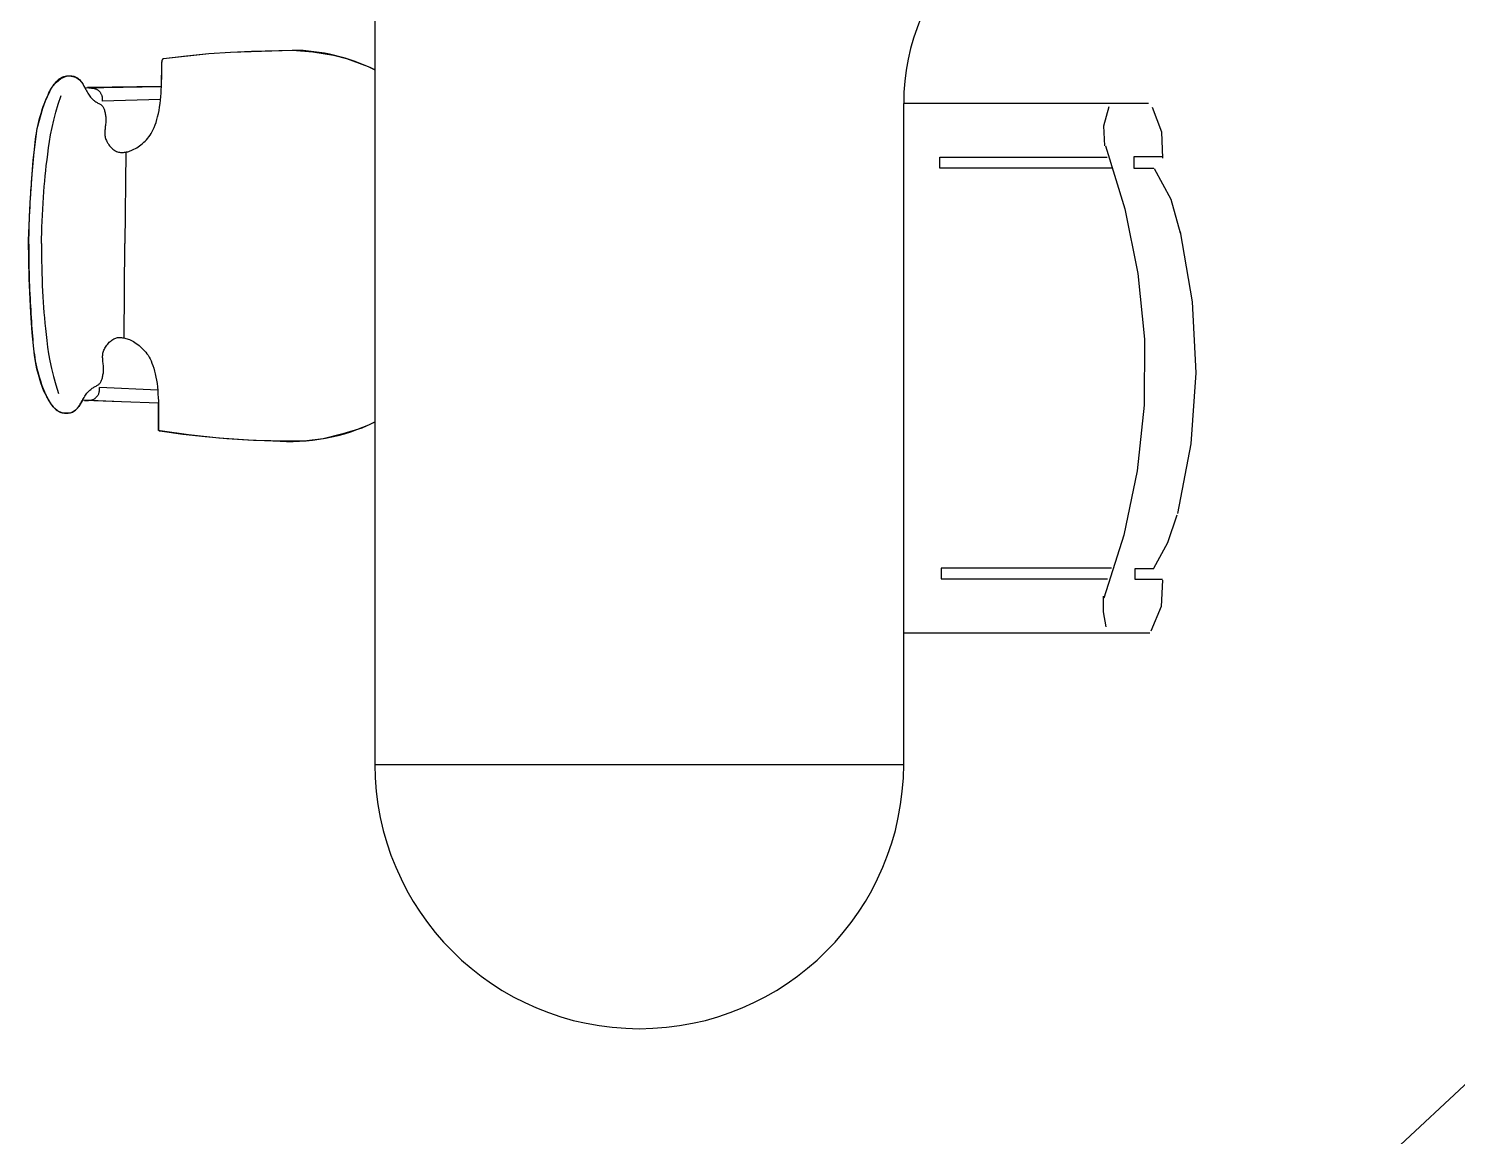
# Model space of a CAD drawing. Header units: inches. Extents: x -159985 to -144881, y -80411 to -63904.
# Drawn here: x -156995 to -155374, y -66367 to -65109 of the extents above; entities that cross this region are included whole.
import ezdxf

# ---------------------------------------------------------------- set-up
doc = ezdxf.new("R2010")
doc.units = ezdxf.units.IN
doc.header["$MEASUREMENT"] = 0
doc.layers.add('MOBILIARIO', color=42, linetype='Continuous')

msp = doc.modelspace()

# ---------------------------------------------------------------- linework, layer by layer
for p, q in [((-156602.1, -64344.5), (-156602.1, -65944.5)), ((-156002.1, -65944.5), (-156002.1, -65194.5)), ((-156046.9, -66943.3), (-154738.1, -65723.4)), ((-156602.1, -65944.5), (-156002.1, -65944.5))]:
    msp.add_line(p, q)
for centre, radius, start, end in [((-155752.1, -65194.5), 250, 90, 180), ((-156302.1, -65944.5), 300, 180, 0)]:
    msp.add_arc(centre, radius, start, end)
at = {"layer": 'MOBILIARIO', "extrusion": (0, 0, -1)}
for p, q in [((-156844, -65149.3), (-156843.6, -65146.2)), ((-156843.6, -65146.2), (-156843.4, -65145.3)), ((-156843.4, -65145.3), (-156843.1, -65144.6)), ((-156843.1, -65144.6), (-156842.2, -65143.3)), ((-156842.2, -65143.3), (-156790.7, -65137.7)), ((-156790.7, -65137.7), (-156766.1, -65136)), ((-156766.1, -65136), (-156719, -65134.4)), ((-156719, -65134.4), (-156695.6, -65133.9)), ((-156695.6, -65133.9), (-156672.4, -65135.5)), ((-156672.4, -65135.5), (-156649.3, -65139.3)), ((-156649.3, -65139.3), (-156634.3, -65143.4)), ((-156634.3, -65143.4), (-156609.7, -65152.3)), ((-156958.5, -65166.1), (-156951.3, -65162.9)), ((-156951.3, -65162.9), (-156947, -65163.2)), ((-156947, -65163.2), (-156941.7, -65164.3)), ((-156941.7, -65164.3), (-156937.2, -65167.3)), ((-156844.5, -65175), (-156844.1, -65159.7)), ((-156844.1, -65159.7), (-156844, -65149.3)), ((-156609.7, -65152.3), (-156602.1, -65156.2)), ((-156975.8, -65191.3), (-156968.8, -65175.6)), ((-156968.8, -65175.6), (-156963.5, -65170)), ((-156963.5, -65170), (-156958.5, -65166.1)), ((-156937.2, -65167.3), (-156933.6, -65171.9)), ((-156933.6, -65171.9), (-156931.5, -65176.4)), ((-156931.5, -65176.4), (-156844.5, -65175)), ((-156978.9, -65199.5), (-156975.8, -65191.3)), ((-156985.3, -65222.8), (-156978.9, -65199.5)), ((-156989.8, -65258.5), (-156985.3, -65222.8)), ((-156993.2, -65307.1), (-156989.8, -65258.5)), ((-156995.1, -65349.7), (-156993.2, -65307.1)), ((-156994.5, -65392.8), (-156995.1, -65349.7)), ((-156992.6, -65432.1), (-156994.5, -65392.8)), ((-156991.2, -65454.6), (-156992.6, -65432.1)), ((-156989.3, -65472.8), (-156991.2, -65454.6)), ((-156988.6, -65480.1), (-156989.3, -65472.8)), ((-156987.3, -65487.1), (-156988.6, -65480.1)), ((-156985.6, -65495.6), (-156987.3, -65487.1)), ((-156983.8, -65502.1), (-156985.6, -65495.6)), ((-156981.2, -65511.3), (-156983.8, -65502.1)), ((-156977.7, -65520.7), (-156981.2, -65511.3)), ((-156974.6, -65527), (-156977.7, -65520.7)), ((-156970.8, -65533.9), (-156974.6, -65527)), ((-156967.2, -65538.6), (-156970.8, -65533.9)), ((-156933.9, -65531.1), (-156938.3, -65538.4)), ((-156889.8, -65533.1), (-156933.9, -65531.1)), ((-156847.9, -65534.5), (-156889.8, -65533.1)), ((-156847.8, -65547.9), (-156847.9, -65534.5)), ((-156965.4, -65540.6), (-156967.2, -65538.6)), ((-156962.8, -65542.7), (-156965.4, -65540.6)), ((-156960.1, -65544.2), (-156962.8, -65542.7)), ((-156956.9, -65545.3), (-156960.1, -65544.2)), ((-156954.6, -65545.7), (-156956.9, -65545.3)), ((-156951.6, -65545.9), (-156954.6, -65545.7)), ((-156949.2, -65545.7), (-156951.6, -65545.9)), ((-156947.2, -65545.3), (-156949.2, -65545.7)), ((-156944, -65544.1), (-156947.2, -65545.3)), ((-156941.9, -65542.6), (-156944, -65544.1)), ((-156938.3, -65538.4), (-156941.9, -65542.6)), ((-156847.6, -65565.4), (-156847.8, -65547.9)), ((-156847.3, -65565.4), (-156847.6, -65565.4)), ((-156847.1, -65565.6), (-156847.3, -65565.4)), ((-156846.5, -65565.8), (-156847.1, -65565.6)), ((-156846, -65565.9), (-156846.5, -65565.8)), ((-156813.6, -65570.4), (-156846, -65565.9)), ((-156638.4, -65569.4), (-156660.7, -65574.8)), ((-156616.9, -65562.9), (-156638.4, -65569.4)), ((-156602.1, -65556.1), (-156616.9, -65562.9)), ((-156779.3, -65574.2), (-156813.6, -65570.4)), ((-156739.8, -65576.8), (-156779.3, -65574.2)), ((-156700.5, -65577.7), (-156739.8, -65576.8)), ((-156679.3, -65577.2), (-156700.5, -65577.7)), ((-156660.7, -65574.8), (-156679.3, -65577.2))]:
    msp.add_line(p, q, dxfattribs=at)
at = {"layer": 'MOBILIARIO'}
for p, q in [((-156843.9, -65147.8), (-156843.8, -65147.2)), ((-156843.9, -65148.4), (-156843.9, -65147.8)), ((-156843.9, -65149), (-156843.9, -65148.4)), ((-156843.8, -65147.2), (-156843.7, -65146.7)), ((-156843.7, -65146.7), (-156843.6, -65146.2)), ((-156843.6, -65146.2), (-156843.5, -65145.8)), ((-156843.5, -65145.8), (-156843.4, -65145.3)), ((-156843.4, -65145.3), (-156843.1, -65144.8)), ((-156843.1, -65144.8), (-156842.9, -65144.3)), ((-156842.9, -65144.3), (-156842.6, -65143.8)), ((-156842.6, -65143.8), (-156842.2, -65143.3)), ((-156842.2, -65143.3), (-156816.1, -65140.1)), ((-156816.1, -65140.1), (-156790.7, -65137.7)), ((-156790.7, -65137.7), (-156766.1, -65136)), ((-156766.1, -65136), (-156742.3, -65135)), ((-156742.3, -65135), (-156695.6, -65133.9)), ((-156957.8, -65164.9), (-156956.4, -65164.2)), ((-156956.4, -65164.2), (-156955, -65163.7)), ((-156955, -65163.7), (-156953.6, -65163.3)), ((-156953.6, -65163.3), (-156952.1, -65163.1)), ((-156952.1, -65163.1), (-156950.7, -65162.9)), ((-156950.7, -65162.9), (-156949.2, -65162.8)), ((-156949.2, -65162.8), (-156947.8, -65162.8)), ((-156947.8, -65162.8), (-156946.5, -65163)), ((-156946.5, -65163), (-156945.2, -65163.2)), ((-156945.2, -65163.2), (-156943.9, -65163.4)), ((-156943.9, -65163.4), (-156942.7, -65163.8)), ((-156942.7, -65163.8), (-156941.6, -65164.3)), ((-156941.6, -65164.3), (-156940.5, -65164.9)), ((-156844.2, -65162.8), (-156844.1, -65160.6)), ((-156844.2, -65165.3), (-156844.2, -65162.8)), ((-156844.1, -65155.9), (-156844, -65154.7)), ((-156844.1, -65157.2), (-156844.1, -65155.9)), ((-156844.1, -65158.8), (-156844.1, -65157.2)), ((-156844.1, -65160.6), (-156844.1, -65158.8)), ((-156844, -65149.7), (-156843.9, -65149)), ((-156844, -65150.4), (-156844, -65149.7)), ((-156844, -65151.1), (-156844, -65150.4)), ((-156844, -65151.9), (-156844, -65151.1)), ((-156844, -65152.8), (-156844, -65151.9)), ((-156844, -65153.7), (-156844, -65152.8)), ((-156844, -65154.7), (-156844, -65153.7)), ((-156972.1, -65182.3), (-156971.1, -65180.4)), ((-156971.1, -65180.4), (-156970.1, -65178.6)), ((-156970.1, -65178.6), (-156969.1, -65176.9)), ((-156969.1, -65176.9), (-156968.1, -65175.4)), ((-156968.1, -65175.4), (-156967.1, -65173.9)), ((-156967.1, -65173.9), (-156966, -65172.5)), ((-156966, -65172.5), (-156964.9, -65171.1)), ((-156964.9, -65171.1), (-156963.8, -65169.8)), ((-156963.8, -65169.8), (-156962.7, -65168.6)), ((-156962.7, -65168.6), (-156961.5, -65167.5)), ((-156961.5, -65167.5), (-156960.3, -65166.5)), ((-156960.3, -65166.5), (-156959.1, -65165.6)), ((-156959.1, -65165.6), (-156957.8, -65164.9)), ((-156940.5, -65164.9), (-156939.4, -65165.5)), ((-156939.4, -65165.5), (-156938.4, -65166.3)), ((-156938.4, -65166.3), (-156937.5, -65167.2)), ((-156937.5, -65167.2), (-156936.6, -65168.2)), ((-156936.6, -65168.2), (-156935.7, -65169.4)), ((-156935.7, -65169.4), (-156934.8, -65170.6)), ((-156934.8, -65170.6), (-156934, -65171.8)), ((-156934, -65171.8), (-156933.2, -65173.2)), ((-156933.2, -65173.2), (-156932.5, -65174.5)), ((-156932.5, -65174.5), (-156931.7, -65175.9)), ((-156931.7, -65175.9), (-156931, -65177.2)), ((-156931, -65177.2), (-156930.2, -65178.6)), ((-156930.2, -65178.6), (-156929.5, -65179.9)), ((-156929.5, -65179.9), (-156928.8, -65181.2)), ((-156844.5, -65175), (-156928.4, -65176.3)), ((-156928.4, -65176.3), (-156926.6, -65176.5)), ((-156926.6, -65176.5), (-156925, -65176.6)), ((-156925, -65176.6), (-156923.7, -65176.8)), ((-156923.7, -65176.8), (-156922.6, -65176.9)), ((-156922.6, -65176.9), (-156921.6, -65177)), ((-156921.6, -65177), (-156920.8, -65177.2)), ((-156920.8, -65177.2), (-156920.1, -65177.3)), ((-156920.1, -65177.3), (-156919.4, -65177.5)), ((-156919.4, -65177.5), (-156918.8, -65177.7)), ((-156918.8, -65177.7), (-156918.2, -65178)), ((-156918.2, -65178), (-156917.7, -65178.3)), ((-156917.7, -65178.3), (-156917.2, -65178.6)), ((-156917.2, -65178.6), (-156916.8, -65178.9)), ((-156916.8, -65178.9), (-156916.3, -65179.2)), ((-156916.3, -65179.2), (-156915.9, -65179.6)), ((-156915.9, -65179.6), (-156915.5, -65180)), ((-156915.5, -65180), (-156915.1, -65180.4)), ((-156915.1, -65180.4), (-156914.7, -65180.8)), ((-156914.7, -65180.8), (-156914.4, -65181.2)), ((-156844.8, -65182.6), (-156844.6, -65178.7)), ((-156844.6, -65178.7), (-156844.5, -65174.9)), ((-156844.5, -65174.9), (-156844.3, -65171.4)), ((-156844.3, -65168.2), (-156844.2, -65165.3)), ((-156844.3, -65171.4), (-156844.3, -65168.2)), ((-156978.5, -65197.9), (-156977.4, -65194.9)), ((-156977.4, -65194.9), (-156976.3, -65191.9)), ((-156976.3, -65191.9), (-156975.2, -65189.2)), ((-156975.2, -65189.2), (-156974.1, -65186.7)), ((-156974.1, -65186.7), (-156973.1, -65184.4)), ((-156973.1, -65184.4), (-156972.1, -65182.3)), ((-156964.2, -65204.3), (-156961.4, -65194.9)), ((-156961.4, -65194.9), (-156958, -65185.1)), ((-156928.8, -65181.2), (-156928, -65182.5)), ((-156928, -65182.5), (-156927.3, -65183.7)), ((-156927.3, -65183.7), (-156926.5, -65184.8)), ((-156926.5, -65184.8), (-156925.7, -65185.9)), ((-156925.7, -65185.9), (-156924.9, -65187)), ((-156924.9, -65187), (-156924.1, -65187.9)), ((-156924.1, -65187.9), (-156923.3, -65188.8)), ((-156923.3, -65188.8), (-156922.4, -65189.6)), ((-156922.4, -65189.6), (-156921.6, -65190.4)), ((-156921.6, -65190.4), (-156920.7, -65191.1)), ((-156920.7, -65191.1), (-156919.8, -65191.7)), ((-156919.8, -65191.7), (-156919, -65192.3)), ((-156919, -65192.3), (-156918.1, -65192.8)), ((-156918.1, -65192.8), (-156917.2, -65193.3)), ((-156917.2, -65193.3), (-156916.4, -65193.8)), ((-156916.4, -65193.8), (-156915.5, -65194.3)), ((-156915.5, -65194.3), (-156914.7, -65194.7)), ((-156914.7, -65194.7), (-156913.9, -65195.2)), ((-156914.4, -65181.2), (-156914, -65181.6)), ((-156914, -65181.6), (-156913.7, -65182.1)), ((-156913.9, -65195.2), (-156913.2, -65195.6)), ((-156913.7, -65182.1), (-156913.4, -65182.6)), ((-156913.4, -65182.6), (-156913.1, -65183.2)), ((-156913.2, -65195.6), (-156912.5, -65196.1)), ((-156913.1, -65183.2), (-156912.8, -65183.8)), ((-156912.8, -65183.8), (-156912.5, -65184.4)), ((-156912.5, -65184.4), (-156912.2, -65185.1)), ((-156912.5, -65196.1), (-156911.9, -65196.7)), ((-156912.2, -65185.1), (-156911.9, -65185.8)), ((-156911.9, -65185.8), (-156911.7, -65186.7)), ((-156911.9, -65196.7), (-156911.4, -65197.2)), ((-156911.7, -65186.7), (-156911.6, -65187.7)), ((-156911.6, -65187.7), (-156911.5, -65188.8)), ((-156845.4, -65189.6), (-156911.6, -65191.6)), ((-156911.5, -65190.1), (-156911.6, -65191.6)), ((-156911.5, -65188.8), (-156911.5, -65190.1)), ((-156846.5, -65198.4), (-156845.9, -65194.5)), ((-156845.9, -65194.5), (-156845.5, -65190.5)), ((-156845.5, -65190.5), (-156845.1, -65186.5)), ((-156845.1, -65186.5), (-156844.8, -65182.6)), ((-155724.2, -65194.5), (-156002.1, -65194.5)), ((-156983.5, -65214.7), (-156982.6, -65211.3)), ((-156982.6, -65211.3), (-156981.6, -65207.9)), ((-156981.6, -65207.9), (-156980.6, -65204.5)), ((-156980.6, -65204.5), (-156979.6, -65201.2)), ((-156979.6, -65201.2), (-156978.5, -65197.9)), ((-156968.5, -65221.7), (-156966.6, -65213.2)), ((-156966.6, -65213.2), (-156964.2, -65204.3)), ((-156911.4, -65197.2), (-156910.9, -65197.9)), ((-156910.9, -65197.9), (-156910.5, -65198.6)), ((-156910.5, -65198.6), (-156910.1, -65199.3)), ((-156910.1, -65199.3), (-156909.7, -65200.1)), ((-156909.7, -65200.1), (-156909.4, -65200.9)), ((-156909.4, -65200.9), (-156909.1, -65201.8)), ((-156909.1, -65201.8), (-156908.9, -65202.8)), ((-156908.9, -65202.8), (-156908.6, -65203.8)), ((-156908.6, -65203.8), (-156908.3, -65204.8)), ((-156908.3, -65204.8), (-156908.1, -65206)), ((-156908.1, -65206), (-156907.9, -65207.1)), ((-156907.9, -65207.1), (-156907.7, -65208.3)), ((-156907.7, -65208.3), (-156907.6, -65209.6)), ((-156907.6, -65209.6), (-156907.5, -65210.9)), ((-156907.5, -65210.9), (-156907.5, -65212.2)), ((-156907.5, -65212.2), (-156907.5, -65213.6)), ((-156850.5, -65215.8), (-156849.5, -65212.6)), ((-156849.5, -65212.6), (-156848.7, -65209.3)), ((-156848.7, -65209.3), (-156847.9, -65205.8)), ((-156847.9, -65205.8), (-156847.1, -65202.2)), ((-156847.1, -65202.2), (-156846.5, -65198.4)), ((-155775, -65219.8), (-155769, -65197.8)), ((-155720.1, -65198.4), (-155709.4, -65226.5)), ((-156986.8, -65231.7), (-156986.2, -65228.3)), ((-156986.2, -65228.3), (-156985.6, -65224.9)), ((-156985.6, -65224.9), (-156985, -65221.5)), ((-156985, -65221.5), (-156984.3, -65218.1)), ((-156984.3, -65218.1), (-156983.5, -65214.7)), ((-156970.1, -65229.8), (-156968.5, -65221.7)), ((-156908.6, -65225.8), (-156908.7, -65227)), ((-156908.7, -65227), (-156908.7, -65228.2)), ((-156908.7, -65228.2), (-156908.7, -65229.3)), ((-156908.7, -65229.3), (-156908.6, -65230.5)), ((-156908.5, -65224.6), (-156908.6, -65225.8)), ((-156908.4, -65223.3), (-156908.5, -65224.6)), ((-156908.2, -65222), (-156908.4, -65223.3)), ((-156908.1, -65220.6), (-156908.2, -65222)), ((-156907.9, -65219.2), (-156908.1, -65220.6)), ((-156907.8, -65217.8), (-156907.9, -65219.2)), ((-156907.6, -65216.4), (-156907.8, -65217.8)), ((-156907.5, -65215), (-156907.6, -65216.4)), ((-156907.5, -65213.6), (-156907.5, -65215)), ((-156857.3, -65230.3), (-156856, -65228.4)), ((-156856, -65228.4), (-156854.8, -65226.2)), ((-156854.8, -65226.2), (-156853.7, -65223.9)), ((-156853.7, -65223.9), (-156852.6, -65221.4)), ((-156852.6, -65221.4), (-156851.5, -65218.7)), ((-156851.5, -65218.7), (-156850.5, -65215.8)), ((-155773.8, -65242.4), (-155775, -65219.8)), ((-155709.4, -65226.5), (-155708.4, -65256.5)), ((-156988.5, -65246.1), (-156988.1, -65242.4)), ((-156988.1, -65242.4), (-156987.7, -65238.7)), ((-156987.7, -65238.7), (-156987.2, -65235.2)), ((-156987.2, -65235.2), (-156986.8, -65231.7)), ((-156973.4, -65251.8), (-156972.4, -65244.8)), ((-156972.4, -65244.8), (-156971.4, -65237.5)), ((-156971.4, -65237.5), (-156970.1, -65229.8)), ((-156908.6, -65230.5), (-156908.4, -65231.6)), ((-156908.4, -65231.6), (-156908.2, -65232.8)), ((-156908.2, -65232.8), (-156907.8, -65234)), ((-156907.8, -65234), (-156907.4, -65235.2)), ((-156907.4, -65235.2), (-156906.9, -65236.4)), ((-156906.9, -65236.4), (-156906.3, -65237.6)), ((-156906.3, -65237.6), (-156905.6, -65238.8)), ((-156905.6, -65238.8), (-156904.9, -65239.9)), ((-156904.9, -65239.9), (-156904.1, -65241.1)), ((-156904.1, -65241.1), (-156903.3, -65242.2)), ((-156903.3, -65242.2), (-156902.4, -65243.2)), ((-156902.4, -65243.2), (-156901.5, -65244.2)), ((-156901.5, -65244.2), (-156900.5, -65245.2)), ((-156900.5, -65245.2), (-156899.5, -65246)), ((-156875.6, -65246.3), (-156874, -65245.5)), ((-156874, -65245.5), (-156872.4, -65244.5)), ((-156872.4, -65244.5), (-156870.8, -65243.5)), ((-156870.8, -65243.5), (-156869.2, -65242.3)), ((-156869.2, -65242.3), (-156867.6, -65241.1)), ((-156867.6, -65241.1), (-156865.9, -65239.8)), ((-156865.9, -65239.8), (-156864.4, -65238.4)), ((-156864.4, -65238.4), (-156862.8, -65236.9)), ((-156862.8, -65236.9), (-156861.4, -65235.4)), ((-156861.4, -65235.4), (-156859.9, -65233.8)), ((-156859.9, -65233.8), (-156858.6, -65232.1)), ((-156858.6, -65232.1), (-156857.3, -65230.3)), ((-155773.2, -65242.3), (-155751, -65313.9)), ((-156989.9, -65262.1), (-156989.6, -65257.9)), ((-156989.6, -65257.9), (-156989.2, -65253.9)), ((-156989.2, -65253.9), (-156988.9, -65250)), ((-156988.9, -65250), (-156988.5, -65246.1)), ((-156975, -65264.6), (-156974.2, -65258.3)), ((-156974.2, -65258.3), (-156973.4, -65251.8)), ((-156899.5, -65246), (-156898.5, -65246.8)), ((-156898.5, -65246.8), (-156897.5, -65247.5)), ((-156897.5, -65247.5), (-156896.4, -65248.2)), ((-156896.4, -65248.2), (-156895.4, -65248.7)), ((-156895.4, -65248.7), (-156894.3, -65249.1)), ((-156894.3, -65249.1), (-156893.2, -65249.4)), ((-156893.2, -65249.4), (-156892.1, -65249.7)), ((-156892.1, -65249.7), (-156891, -65249.8)), ((-156891, -65249.8), (-156889.9, -65249.9)), ((-156889.9, -65249.9), (-156888.8, -65249.9)), ((-156888.8, -65249.9), (-156887.6, -65249.8)), ((-156887.6, -65249.8), (-156886.4, -65249.7)), ((-156886.4, -65249.7), (-156885.2, -65249.5)), ((-156884.7, -65249.5), (-156885.8, -65353.3)), ((-156885.2, -65249.5), (-156884, -65249.3)), ((-156884, -65249.3), (-156882.7, -65249)), ((-156882.7, -65249), (-156881.3, -65248.7)), ((-156881.3, -65248.7), (-156880, -65248.2)), ((-156880, -65248.2), (-156878.6, -65247.7)), ((-156878.6, -65247.7), (-156877.1, -65247.1)), ((-156877.1, -65247.1), (-156875.6, -65246.3)), ((-155961.2, -65255.2), (-155771.1, -65255.2)), ((-155961.2, -65267.9), (-155961.2, -65255.2)), ((-155740.9, -65254.8), (-155740.9, -65267.9)), ((-155708.4, -65254.8), (-155740.9, -65254.8)), ((-156991.3, -65279.2), (-156991, -65274.8)), ((-156991, -65274.8), (-156990.6, -65270.5)), ((-156990.6, -65270.5), (-156990.3, -65266.2)), ((-156990.3, -65266.2), (-156989.9, -65262.1)), ((-156976.8, -65282.4), (-156976.3, -65276.5)), ((-156976.3, -65276.5), (-156975.6, -65270.6)), ((-156975.6, -65270.6), (-156975, -65264.6)), ((-155765.5, -65267.9), (-155961.2, -65267.9)), ((-155740.9, -65267.9), (-155718.3, -65267.9)), ((-155718, -65268), (-155699.1, -65303)), ((-156992.7, -65297.3), (-156992.4, -65292.7)), ((-156992.4, -65292.7), (-156992, -65288.1)), ((-156992, -65288.1), (-156991.7, -65283.6)), ((-156991.7, -65283.6), (-156991.3, -65279.2)), ((-156977.8, -65294.4), (-156977.4, -65288.4)), ((-156977.4, -65288.4), (-156976.8, -65282.4)), ((-156993.5, -65311.5), (-156993.3, -65306.7)), ((-156993.3, -65306.7), (-156993, -65302)), ((-156993, -65302), (-156992.7, -65297.3)), ((-156979.1, -65314.1), (-156978.7, -65307.3)), ((-156978.7, -65307.3), (-156978.3, -65300.7)), ((-156978.3, -65300.7), (-156977.8, -65294.4)), ((-155699.1, -65303), (-155688.5, -65341.1)), ((-156994.3, -65331.5), (-156994.2, -65326.4)), ((-156994.2, -65326.4), (-156994, -65321.3)), ((-156994, -65321.3), (-156993.8, -65316.4)), ((-156993.8, -65316.4), (-156993.5, -65311.5)), ((-156979.7, -65327.9), (-156979.4, -65321)), ((-156979.4, -65321), (-156979.1, -65314.1)), ((-155751, -65313.9), (-155736.3, -65387.3)), ((-156994.8, -65348), (-156994.6, -65342.3)), ((-156994.6, -65342.3), (-156994.5, -65336.9)), ((-156994.5, -65336.9), (-156994.3, -65331.5)), ((-156980.4, -65347.5), (-156980.2, -65341.2)), ((-156980.2, -65341.2), (-156980, -65334.6)), ((-156980, -65334.6), (-156979.7, -65327.9)), ((-155688.3, -65340.1), (-155674.7, -65419.6)), ((-156994.9, -65353.9), (-156994.8, -65348)), ((-156994.9, -65353.9), (-156994.9, -65359.8)), ((-156980.5, -65353.4), (-156980.4, -65347.5)), ((-156980.5, -65353.4), (-156980.5, -65359.7)), ((-156886.7, -65460.5), (-156885.8, -65353.3)), ((-156994.9, -65359.8), (-156994.8, -65365.5)), ((-156994.8, -65365.5), (-156994.8, -65371)), ((-156994.8, -65371), (-156994.7, -65376.4)), ((-156980.5, -65359.7), (-156980.4, -65366.3)), ((-156980.4, -65366.3), (-156980.3, -65373.2)), ((-156980.3, -65373.2), (-156980.2, -65380.1)), ((-156994.7, -65376.4), (-156994.7, -65381.5)), ((-156994.7, -65381.5), (-156994.6, -65386.6)), ((-156994.6, -65386.6), (-156994.5, -65391.5)), ((-156994.5, -65391.5), (-156994.3, -65396.4)), ((-156980.2, -65380.1), (-156980, -65387.1)), ((-156980, -65387.1), (-156979.8, -65394.1)), ((-155736.3, -65387.3), (-155729, -65461.8)), ((-156994.3, -65396.4), (-156994.2, -65401.2)), ((-156994.2, -65401.2), (-156994, -65405.9)), ((-156994, -65405.9), (-156993.7, -65410.6)), ((-156979.8, -65394.1), (-156979.6, -65400.9)), ((-156979.6, -65400.9), (-156979.3, -65407.4)), ((-156979.3, -65407.4), (-156978.9, -65413.8)), ((-156993.7, -65410.6), (-156993.5, -65415.2)), ((-156993.5, -65415.2), (-156993.3, -65419.8)), ((-156993.3, -65419.8), (-156993, -65424.3)), ((-156978.9, -65413.8), (-156978.6, -65419.8)), ((-156978.6, -65419.8), (-156978.2, -65425.8)), ((-155674.7, -65419.6), (-155670.6, -65500.1)), ((-156993, -65424.3), (-156992.7, -65428.7)), ((-156992.7, -65428.7), (-156992.5, -65433.1)), ((-156992.5, -65433.1), (-156992.2, -65437.4)), ((-156992.2, -65437.4), (-156991.9, -65441.7)), ((-156978.2, -65425.8), (-156977.7, -65431.7)), ((-156977.7, -65431.7), (-156977.2, -65437.6)), ((-156977.2, -65437.6), (-156976.6, -65443.7)), ((-156991.9, -65441.7), (-156991.7, -65445.9)), ((-156991.7, -65445.9), (-156991.4, -65450)), ((-156991.4, -65450), (-156991.1, -65454.1)), ((-156991.1, -65454.1), (-156990.8, -65458)), ((-156976.6, -65443.7), (-156976, -65449.9)), ((-156976, -65449.9), (-156975.3, -65456.5)), ((-156990.8, -65458), (-156990.5, -65461.9)), ((-156990.5, -65461.9), (-156990.2, -65465.6)), ((-156990.2, -65465.6), (-156989.8, -65469.3)), ((-156989.8, -65469.3), (-156989.5, -65472.8)), ((-156975.3, -65456.5), (-156974.5, -65463.4)), ((-156974.5, -65463.4), (-156973.5, -65470.8)), ((-156973.5, -65470.8), (-156972.4, -65478.5)), ((-156909.1, -65473.1), (-156908.5, -65471.9)), ((-156908.5, -65471.9), (-156907.8, -65470.8)), ((-156907.8, -65470.8), (-156907.1, -65469.6)), ((-156907.1, -65469.6), (-156906.3, -65468.5)), ((-156906.3, -65468.5), (-156905.4, -65467.4)), ((-156905.4, -65467.4), (-156904.5, -65466.4)), ((-156904.5, -65466.4), (-156903.6, -65465.4)), ((-156903.6, -65465.4), (-156902.6, -65464.5)), ((-156902.6, -65464.5), (-156901.6, -65463.6)), ((-156901.6, -65463.6), (-156900.5, -65462.8)), ((-156900.5, -65462.8), (-156899.5, -65462.1)), ((-156899.5, -65462.1), (-156898.4, -65461.5)), ((-156898.4, -65461.5), (-156897.3, -65461)), ((-156897.3, -65461), (-156896.3, -65460.6)), ((-156896.3, -65460.6), (-156895.2, -65460.3)), ((-156895.2, -65460.3), (-156894.1, -65460.1)), ((-156894.1, -65460.1), (-156893, -65460)), ((-156893, -65460), (-156891.9, -65459.9)), ((-156891.9, -65459.9), (-156890.7, -65460)), ((-156890.7, -65460), (-156889.6, -65460)), ((-156889.6, -65460), (-156888.4, -65460.2)), ((-156888.4, -65460.2), (-156887.2, -65460.4)), ((-156887.2, -65460.4), (-156885.9, -65460.6)), ((-156885.9, -65460.6), (-156884.6, -65460.9)), ((-156884.6, -65460.9), (-156883.3, -65461.3)), ((-156883.3, -65461.3), (-156882, -65461.8)), ((-156882, -65461.8), (-156880.6, -65462.3)), ((-156880.6, -65462.3), (-156879.1, -65463)), ((-156879.1, -65463), (-156877.6, -65463.7)), ((-156877.6, -65463.7), (-156876.1, -65464.6)), ((-156876.1, -65464.6), (-156874.5, -65465.6)), ((-156874.5, -65465.6), (-156872.9, -65466.7)), ((-156872.9, -65466.7), (-156871.3, -65467.9)), ((-156871.3, -65467.9), (-156869.7, -65469.2)), ((-156869.7, -65469.2), (-156868.1, -65470.5)), ((-156868.1, -65470.5), (-156866.5, -65471.9)), ((-156866.5, -65471.9), (-156865, -65473.4)), ((-155729, -65461.8), (-155729.2, -65536.6)), ((-156989.5, -65472.8), (-156989, -65476.3)), ((-156989, -65476.3), (-156988.6, -65479.8)), ((-156988.6, -65479.8), (-156988.1, -65483.2)), ((-156988.1, -65483.2), (-156987.5, -65486.6)), ((-156987.5, -65486.6), (-156986.8, -65489.9)), ((-156972.4, -65478.5), (-156971, -65486.6)), ((-156971, -65486.6), (-156969.2, -65495.2)), ((-156911.1, -65481.3), (-156911, -65480.1)), ((-156911.1, -65482.5), (-156911.1, -65481.3)), ((-156911, -65483.7), (-156911.1, -65482.5)), ((-156911, -65480.1), (-156910.9, -65479)), ((-156910.9, -65484.9), (-156911, -65483.7)), ((-156910.9, -65479), (-156910.7, -65477.8)), ((-156910.8, -65486.2), (-156910.9, -65484.9)), ((-156910.7, -65487.5), (-156910.8, -65486.2)), ((-156910.7, -65477.8), (-156910.4, -65476.7)), ((-156910.6, -65488.9), (-156910.7, -65487.5)), ((-156910.4, -65490.3), (-156910.6, -65488.9)), ((-156910.4, -65476.7), (-156910.1, -65475.5)), ((-156910.1, -65475.5), (-156909.6, -65474.3)), ((-156909.6, -65474.3), (-156909.1, -65473.1)), ((-156865, -65473.4), (-156863.6, -65474.9)), ((-156863.6, -65474.9), (-156862.2, -65476.6)), ((-156862.2, -65476.6), (-156860.9, -65478.3)), ((-156860.9, -65478.3), (-156859.6, -65480.1)), ((-156859.6, -65480.1), (-156858.4, -65482.1)), ((-156858.4, -65482.1), (-156857.2, -65484.2)), ((-156857.2, -65484.2), (-156856.1, -65486.5)), ((-156856.1, -65486.5), (-156855.1, -65489.1)), ((-156986.8, -65489.9), (-156986.1, -65493.3)), ((-156986.1, -65493.3), (-156985.3, -65496.8)), ((-156985.3, -65496.8), (-156984.4, -65500.2)), ((-156984.4, -65500.2), (-156983.4, -65503.6)), ((-156983.4, -65503.6), (-156982.4, -65507)), ((-156969.2, -65495.2), (-156967, -65504.2)), ((-156967, -65504.2), (-156964.3, -65513.6)), ((-156911.4, -65505.7), (-156911.1, -65504.6)), ((-156911.1, -65504.6), (-156910.9, -65503.5)), ((-156910.9, -65503.5), (-156910.7, -65502.4)), ((-156910.7, -65502.4), (-156910.5, -65501.2)), ((-156910.5, -65501.2), (-156910.3, -65499.9)), ((-156910.3, -65491.7), (-156910.4, -65490.3)), ((-156910.2, -65493.1), (-156910.3, -65491.7)), ((-156910.3, -65499.9), (-156910.2, -65498.6)), ((-156910.1, -65494.5), (-156910.2, -65493.1)), ((-156910.2, -65498.6), (-156910.1, -65497.3)), ((-156910.1, -65495.9), (-156910.1, -65494.5)), ((-156910.1, -65497.3), (-156910.1, -65495.9)), ((-156855.1, -65489.1), (-156854, -65491.8)), ((-156854, -65491.8), (-156853.1, -65494.8)), ((-156853.1, -65494.8), (-156852.2, -65498)), ((-156852.2, -65498), (-156851.4, -65501.3)), ((-156851.4, -65501.3), (-156850.6, -65504.8)), ((-156850.6, -65504.8), (-156850, -65508.4)), ((-155670.6, -65500.1), (-155676.2, -65580.5)), ((-156982.4, -65507), (-156981.4, -65510.2)), ((-156981.4, -65510.2), (-156980.3, -65513.3)), ((-156980.3, -65513.3), (-156979.3, -65516.3)), ((-156979.3, -65516.3), (-156978.3, -65519)), ((-156978.3, -65519), (-156977.2, -65521.5)), ((-156964.3, -65513.6), (-156961.1, -65523.4)), ((-156928.1, -65522.2), (-156927.2, -65521.3)), ((-156927.2, -65521.3), (-156926.4, -65520.4)), ((-156926.4, -65520.4), (-156925.5, -65519.6)), ((-156925.5, -65519.6), (-156924.6, -65518.9)), ((-156924.6, -65518.9), (-156923.8, -65518.2)), ((-156923.8, -65518.2), (-156922.9, -65517.6)), ((-156922.9, -65517.6), (-156922, -65517)), ((-156922, -65517), (-156921.1, -65516.5)), ((-156921.1, -65516.5), (-156920.2, -65516)), ((-156920.2, -65516), (-156919.4, -65515.5)), ((-156919.4, -65515.5), (-156918.5, -65515.1)), ((-156918.5, -65515.1), (-156917.7, -65514.6)), ((-156917.7, -65514.6), (-156916.9, -65514.2)), ((-156916.9, -65514.2), (-156916.2, -65513.7)), ((-156916.2, -65513.7), (-156915.5, -65513.3)), ((-156915.5, -65513.3), (-156914.9, -65512.7)), ((-156914.9, -65512.7), (-156914.3, -65512.2)), ((-156914.9, -65521.6), (-156914.7, -65520.6)), ((-156848.6, -65519.9), (-156914.7, -65516.7)), ((-156914.6, -65518.2), (-156914.7, -65516.7)), ((-156914.7, -65520.6), (-156914.6, -65519.4)), ((-156914.6, -65519.4), (-156914.6, -65518.2)), ((-156914.3, -65512.2), (-156913.8, -65511.5)), ((-156913.8, -65511.5), (-156913.4, -65510.9)), ((-156913.4, -65510.9), (-156913, -65510.1)), ((-156913, -65510.1), (-156912.6, -65509.4)), ((-156912.6, -65509.4), (-156912.3, -65508.5)), ((-156912.3, -65508.5), (-156912, -65507.6)), ((-156912, -65507.6), (-156911.7, -65506.7)), ((-156911.7, -65506.7), (-156911.4, -65505.7)), ((-156850, -65508.4), (-156849.4, -65512.2)), ((-156849.4, -65512.2), (-156848.9, -65516.1)), ((-156848.9, -65516.1), (-156848.6, -65520.1)), ((-156848.6, -65520.1), (-156848.3, -65524.1)), ((-156977.2, -65521.5), (-156976.3, -65523.8)), ((-156976.3, -65523.8), (-156975.3, -65525.9)), ((-156975.3, -65525.9), (-156974.3, -65527.9)), ((-156974.3, -65527.9), (-156973.4, -65529.7)), ((-156973.4, -65529.7), (-156972.4, -65531.4)), ((-156972.4, -65531.4), (-156971.4, -65533)), ((-156971.4, -65533), (-156970.4, -65534.5)), ((-156970.4, -65534.5), (-156969.4, -65535.9)), ((-156969.4, -65535.9), (-156968.4, -65537.3)), ((-156968.4, -65537.3), (-156967.3, -65538.6)), ((-156938.3, -65538.4), (-156937.4, -65537.1)), ((-156937.4, -65537.1), (-156936.6, -65535.8)), ((-156936.6, -65535.8), (-156935.8, -65534.5)), ((-156935.8, -65534.5), (-156935.1, -65533.1)), ((-156935.1, -65533.1), (-156934.3, -65531.8)), ((-156934.3, -65531.8), (-156933.5, -65530.5)), ((-156933.5, -65530.5), (-156932.8, -65529.1)), ((-156932.8, -65529.1), (-156932, -65527.9)), ((-156932, -65527.9), (-156931.2, -65526.6)), ((-156931.7, -65531.6), (-156929.9, -65531.5)), ((-156847.9, -65534.5), (-156931.7, -65531.6)), ((-156931.2, -65526.6), (-156930.5, -65525.4)), ((-156930.5, -65525.4), (-156929.7, -65524.3)), ((-156929.9, -65531.5), (-156928.3, -65531.4)), ((-156929.7, -65524.3), (-156928.9, -65523.2)), ((-156928.9, -65523.2), (-156928.1, -65522.2)), ((-156928.3, -65531.4), (-156927, -65531.3)), ((-156927, -65531.3), (-156925.9, -65531.2)), ((-156925.9, -65531.2), (-156924.9, -65531.1)), ((-156924.9, -65531.1), (-156924.1, -65530.9)), ((-156924.1, -65530.9), (-156923.4, -65530.8)), ((-156923.4, -65530.8), (-156922.7, -65530.6)), ((-156922.7, -65530.6), (-156922.1, -65530.4)), ((-156922.1, -65530.4), (-156921.5, -65530.2)), ((-156921.5, -65530.2), (-156921, -65529.9)), ((-156921, -65529.9), (-156920.5, -65529.6)), ((-156920.5, -65529.6), (-156920, -65529.3)), ((-156920, -65529.3), (-156919.6, -65529)), ((-156919.6, -65529), (-156919.1, -65528.6)), ((-156919.1, -65528.6), (-156918.7, -65528.2)), ((-156918.7, -65528.2), (-156918.3, -65527.8)), ((-156918.3, -65527.8), (-156918, -65527.4)), ((-156918, -65527.4), (-156917.6, -65527)), ((-156917.6, -65527), (-156917.3, -65526.6)), ((-156917.3, -65526.6), (-156916.9, -65526.1)), ((-156916.9, -65526.1), (-156916.6, -65525.6)), ((-156916.6, -65525.6), (-156916.3, -65525.1)), ((-156916.3, -65525.1), (-156915.9, -65524.5)), ((-156915.9, -65524.5), (-156915.6, -65523.9)), ((-156915.6, -65523.9), (-156915.3, -65523.2)), ((-156915.3, -65523.2), (-156915.1, -65522.4)), ((-156915.1, -65522.4), (-156914.9, -65521.6)), ((-156848.3, -65524.1), (-156848.1, -65528.1)), ((-156848.1, -65528.1), (-156847.9, -65532.1)), ((-156847.9, -65532.1), (-156847.8, -65536)), ((-156847.8, -65536), (-156847.8, -65539.7)), ((-155729.2, -65536.6), (-155737, -65611.1)), ((-156967.3, -65538.6), (-156966.2, -65539.8)), ((-156966.2, -65539.8), (-156965, -65540.9)), ((-156965, -65540.9), (-156963.8, -65542)), ((-156963.8, -65542), (-156962.6, -65542.9)), ((-156962.6, -65542.9), (-156961.3, -65543.7)), ((-156961.3, -65543.7), (-156959.9, -65544.3)), ((-156959.9, -65544.3), (-156958.5, -65544.9)), ((-156958.5, -65544.9), (-156957.1, -65545.3)), ((-156957.1, -65545.3), (-156955.7, -65545.6)), ((-156955.7, -65545.6), (-156954.2, -65545.8)), ((-156954.2, -65545.8), (-156952.8, -65545.9)), ((-156952.8, -65545.9), (-156951.4, -65545.9)), ((-156951.4, -65545.9), (-156950.1, -65545.8)), ((-156950.1, -65545.8), (-156948.7, -65545.6)), ((-156948.7, -65545.6), (-156947.5, -65545.4)), ((-156947.5, -65545.4), (-156946.3, -65545)), ((-156946.3, -65545), (-156945.1, -65544.6)), ((-156945.1, -65544.6), (-156944, -65544)), ((-156944, -65544), (-156943, -65543.3)), ((-156943, -65543.3), (-156941.9, -65542.6)), ((-156941.9, -65542.6), (-156941, -65541.7)), ((-156941, -65541.7), (-156940, -65540.7)), ((-156940, -65540.7), (-156939.1, -65539.6)), ((-156939.1, -65539.6), (-156938.3, -65538.4)), ((-156847.8, -65539.7), (-156847.8, -65543.2)), ((-156847.8, -65543.2), (-156847.8, -65546.4)), ((-156847.8, -65546.4), (-156847.8, -65549.4)), ((-156847.8, -65549.4), (-156847.8, -65552)), ((-156847.8, -65552), (-156847.8, -65554.4)), ((-156847.8, -65554.4), (-156847.8, -65556.5)), ((-156847.8, -65556.5), (-156847.8, -65558.3)), ((-156847.8, -65558.3), (-156847.8, -65559.8)), ((-156847.8, -65559.8), (-156847.8, -65561.2)), ((-156847.8, -65561.2), (-156847.8, -65562.3)), ((-156847.8, -65562.3), (-156847.8, -65563.2)), ((-156847.8, -65563.2), (-156847.7, -65563.8)), ((-156847.7, -65563.8), (-156847.7, -65564.4)), ((-156847.7, -65564.4), (-156847.7, -65564.8)), ((-156847.7, -65564.8), (-156847.6, -65565)), ((-156847.6, -65565), (-156847.5, -65565.2)), ((-156847.5, -65565.2), (-156847.4, -65565.3)), ((-156847.4, -65565.3), (-156847.3, -65565.4)), ((-156847.3, -65565.4), (-156847.2, -65565.5)), ((-156847.2, -65565.5), (-156847.1, -65565.6)), ((-156847.1, -65565.6), (-156847, -65565.7)), ((-156847, -65565.7), (-156846.8, -65565.7)), ((-156846.8, -65565.7), (-156846.6, -65565.8)), ((-156846.6, -65565.8), (-156846.5, -65565.8)), ((-156846.5, -65565.8), (-156846.3, -65565.8)), ((-156846.3, -65565.8), (-156846.1, -65565.9)), ((-156846.1, -65565.9), (-156820.1, -65569.5)), ((-156820.1, -65569.5), (-156794.8, -65572.4)), ((-156794.8, -65572.4), (-156770.2, -65574.5)), ((-156770.2, -65574.5), (-156746.4, -65576)), ((-156746.4, -65576), (-156699, -65578)), ((-155676.2, -65580.5), (-155691.3, -65659.6)), ((-155737, -65611.1), (-155752.3, -65684.4)), ((-155692.1, -65661.7), (-155702.7, -65693.1)), ((-155752.3, -65684.4), (-155775, -65755.7)), ((-155702.7, -65693.1), (-155718.7, -65722)), ((-155959.6, -65721.6), (-155959.6, -65733.8)), ((-155766.3, -65721.6), (-155959.6, -65721.6)), ((-155739.3, -65722), (-155718.3, -65722)), ((-155739.3, -65734.7), (-155739.3, -65722)), ((-155959.6, -65733.8), (-155770.7, -65733.8)), ((-155708.4, -65734.7), (-155739.3, -65734.7)), ((-155708.5, -65735.4), (-155710.1, -65765.4)), ((-155775.4, -65771.2), (-155775.4, -65753.7)), ((-155772.3, -65788.3), (-155775.4, -65771.2)), ((-155710.1, -65765.4), (-155721.5, -65793.2)), ((-155722.7, -65795.4), (-156002.1, -65795.4))]:
    msp.add_line(p, q, dxfattribs=at)
for start, end in [(64.1729, 89.1634), (265.2726, 295.8271)]:
    msp.add_arc((-156698.9, -65355.9), 222.1, start, end, dxfattribs=at)

doc.saveas('drawing.dxf')
